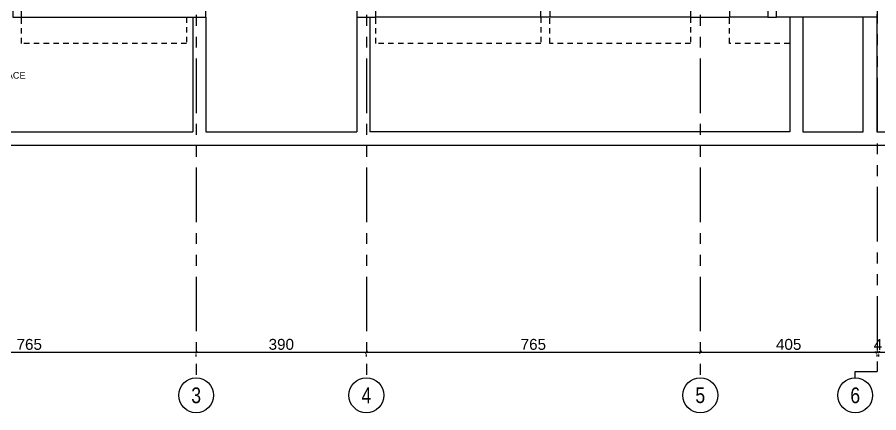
# Model space of a CAD drawing. Extents: x 186.8 to 246.9, y -2.6 to 70.8.
# Drawn here: x 203.02 to 222.76, y -2.63 to 6.43 of the extents above; entities that cross this region are included whole.
import ezdxf
from ezdxf.enums import TextEntityAlignment as Align

# ---------------------------------------------------------------- set-up
doc = ezdxf.new("R2010")
doc.units = 0
doc.header["$MEASUREMENT"] = 0
doc.header["$PDMODE"] = 35
doc.header["$PDSIZE"] = 0.3
doc.linetypes.add('AXIS_100$0$A-AXIS$0$PHANTOM', pattern=[2.5, 1.25, -0.25, 0.25, -0.25, 0.25, -0.25])
doc.linetypes.add('HIDDEN2', pattern=[0.1875, 0.125, -0.0625])
doc.layers.get('0').update_dxf_attribs({"linetype": 'CONTINUOUS'})
doc.layers.get('DEFPOINTS').update_dxf_attribs({"linetype": 'CONTINUOUS'})
for name, color, linetype in [('A-PROJECTION', 9, 'CONTINUOUS'), ('a-revetement', 1, 'CONTINUOUS'), ('a-text-red', 10, 'CONTINUOUS'), ('AXIS_100$0$A-axe-dim-100', 3, 'CONTINUOUS'), ('AXIS_100$0$A-axe-text', 3, 'CONTINUOUS'), ('AXIS_100$0$A-AXIS-100', 10, 'AXIS_100$0$A-AXIS$0$PHANTOM')]:
    doc.layers.add(name, color=color, linetype=linetype)
doc.styles.add('A100-STEXT', font='ARIAL.TTF', dxfattribs={"height": 0.25})
doc.styles.add('AXIS_100$0$A-AXIS$0$STRUCTURE$0$A100-STEXT', font='ARIAL.TTF', dxfattribs={"height": 0.25})
doc.styles.add('AXIS_100$0$STYLE1', font='ARIAL.TTF')
doc.dimstyles.new('AXIS_100$0$A50-DIM', dxfattribs={"dimtxt": 0.1, "dimasz": 0.05, "dimexe": 0.05, "dimexo": 0.1, "dimgap": 0.05, "dimtad": 1, "dimlfac": 100, "dimrnd": 0.5, "dimdsep": 46, "dimtxsty": 'AXIS_100$0$STYLE1', "dimblk": 'AXIS_100$0$_OBLIQUE', "dimcen": 0.05, "dimdle": 0.05, "dimclrd": 35, "dimclre": 35, "dimclrt": 256, "dimadec": 0, "dimazin": 0, "dimtfac": 1.4, "dimtix": 1, "dimtmove": 2, "dimatfit": 3, "dimldrblk": 'AXIS_100$0$_Open90', "dimfxl": 0, "dimtolj": 1, "dimarcsym": 0})

# ---------------------------------------------------------------- blocks, each defined once
blk = doc.blocks.new('AXIS_100$0$_OBLIQUE')
at = {"color": 0, "linetype": 'ByBlock'}
blk.add_line((-0.5, -0.5), (0.5, 0.5), dxfattribs=at)
blk = doc.blocks.new('*D171')
at = {"layer": 'AXIS_100$0$A-axe-dim-100', "color": 35, "linetype": 'Continuous', "lineweight": -2}
for p, q in [((207.116, -1.146), (207.116, -1.196)), ((199.416, -1.246), (207.166, -1.246)), ((199.466, -1.346), (199.466, -1.296))]:
    blk.add_line(p, q, dxfattribs=at)
at = {"layer": 'DEFPOINTS', "color": 0, "linetype": 'Continuous'}
for p in [(199.466, -1.246), (207.116, -1.246), (207.116, -1.246)]:
    blk.add_point(p, dxfattribs=at)
at = {"layer": 'AXIS_100$0$A-axe-dim-100', "color": 35, "linetype": 'Continuous', "lineweight": -2, "xscale": 0.05, "yscale": 0.05, "zscale": 0.05, "rotation": 180}
blk.add_blockref('AXIS_100$0$_OBLIQUE', (199.466, -1.246), dxfattribs=at)
at = {"layer": 'AXIS_100$0$A-axe-dim-100', "color": 35, "linetype": 'Continuous', "lineweight": -2, "xscale": 0.05, "yscale": 0.05, "zscale": 0.05}
blk.add_blockref('AXIS_100$0$_OBLIQUE', (207.116, -1.246), dxfattribs=at)
at = {"layer": 'AXIS_100$0$A-axe-dim-100', "linetype": 'Continuous', "insert": (203.291, -1.069), "char_height": 0.25, "attachment_point": 5, "style": 'AXIS_100$0$STYLE1'}
blk.add_mtext('\\A1;765', dxfattribs=at)
blk = doc.blocks.new('AXIS_100$0$_Open90')
at = {"color": 0, "linetype": 'ByBlock', "lineweight": -2}
for p, q in [((0, 0), (-1, 0)), ((-0.5, 0.5), (0, 0)), ((0, 0), (-0.5, -0.5))]:
    blk.add_line(p, q, dxfattribs=at)
blk = doc.blocks.new('*D172')
at = {"layer": 'AXIS_100$0$A-axe-dim-100', "color": 35, "linetype": 'Continuous', "lineweight": -2}
for p, q in [((211.016, -1.146), (211.016, -1.196)), ((207.066, -1.246), (211.066, -1.246)), ((207.116, -1.346), (207.116, -1.296))]:
    blk.add_line(p, q, dxfattribs=at)
at = {"layer": 'DEFPOINTS', "color": 0, "linetype": 'Continuous'}
for p in [(207.116, -1.246), (211.016, -1.246), (211.016, -1.246)]:
    blk.add_point(p, dxfattribs=at)
at = {"layer": 'AXIS_100$0$A-axe-dim-100', "color": 35, "linetype": 'Continuous', "lineweight": -2, "xscale": 0.05, "yscale": 0.05, "zscale": 0.05, "rotation": 180}
blk.add_blockref('AXIS_100$0$_OBLIQUE', (207.116, -1.246), dxfattribs=at)
at = {"layer": 'AXIS_100$0$A-axe-dim-100', "color": 35, "linetype": 'Continuous', "lineweight": -2, "xscale": 0.05, "yscale": 0.05, "zscale": 0.05}
blk.add_blockref('AXIS_100$0$_OBLIQUE', (211.016, -1.246), dxfattribs=at)
at = {"layer": 'AXIS_100$0$A-axe-dim-100', "linetype": 'Continuous', "insert": (209.066, -1.068), "char_height": 0.25, "attachment_point": 5, "style": 'AXIS_100$0$STYLE1'}
blk.add_mtext('\\A1;390', dxfattribs=at)
blk = doc.blocks.new('*D173')
at = {"layer": 'AXIS_100$0$A-axe-dim-100', "color": 35, "linetype": 'Continuous', "lineweight": -2}
for p, q in [((218.666, -1.146), (218.666, -1.196)), ((210.966, -1.246), (218.716, -1.246)), ((211.016, -1.346), (211.016, -1.296))]:
    blk.add_line(p, q, dxfattribs=at)
at = {"layer": 'DEFPOINTS', "color": 0, "linetype": 'Continuous'}
for p in [(211.016, -1.246), (218.666, -1.246), (218.666, -1.246)]:
    blk.add_point(p, dxfattribs=at)
at = {"layer": 'AXIS_100$0$A-axe-dim-100', "color": 35, "linetype": 'Continuous', "lineweight": -2, "xscale": 0.05, "yscale": 0.05, "zscale": 0.05, "rotation": 180}
blk.add_blockref('AXIS_100$0$_OBLIQUE', (211.016, -1.246), dxfattribs=at)
at = {"layer": 'AXIS_100$0$A-axe-dim-100', "color": 35, "linetype": 'Continuous', "lineweight": -2, "xscale": 0.05, "yscale": 0.05, "zscale": 0.05}
blk.add_blockref('AXIS_100$0$_OBLIQUE', (218.666, -1.246), dxfattribs=at)
at = {"layer": 'AXIS_100$0$A-axe-dim-100', "linetype": 'Continuous', "insert": (214.841, -1.069), "char_height": 0.25, "attachment_point": 5, "style": 'AXIS_100$0$STYLE1'}
blk.add_mtext('\\A1;765', dxfattribs=at)
blk = doc.blocks.new('*D174')
at = {"layer": 'AXIS_100$0$A-axe-dim-100', "color": 35, "linetype": 'Continuous', "lineweight": -2}
for p, q in [((218.666, -1.146), (218.666, -1.196)), ((222.716, -1.146), (222.716, -1.196)), ((218.616, -1.246), (222.766, -1.246))]:
    blk.add_line(p, q, dxfattribs=at)
at = {"layer": 'DEFPOINTS', "color": 0, "linetype": 'Continuous'}
for p in [(218.666, -1.246), (222.716, -1.246), (222.716, -1.246)]:
    blk.add_point(p, dxfattribs=at)
at = {"layer": 'AXIS_100$0$A-axe-dim-100', "color": 35, "linetype": 'Continuous', "lineweight": -2, "xscale": 0.05, "yscale": 0.05, "zscale": 0.05, "rotation": 180}
blk.add_blockref('AXIS_100$0$_OBLIQUE', (218.666, -1.246), dxfattribs=at)
at = {"layer": 'AXIS_100$0$A-axe-dim-100', "color": 35, "linetype": 'Continuous', "lineweight": -2, "xscale": 0.05, "yscale": 0.05, "zscale": 0.05}
blk.add_blockref('AXIS_100$0$_OBLIQUE', (222.716, -1.246), dxfattribs=at)
at = {"layer": 'AXIS_100$0$A-axe-dim-100', "linetype": 'Continuous', "insert": (220.691, -1.069), "char_height": 0.25, "attachment_point": 5, "style": 'AXIS_100$0$STYLE1'}
blk.add_mtext('\\A1;405', dxfattribs=at)
blk = doc.blocks.new('*D175')
at = {"layer": 'AXIS_100$0$A-axe-dim-100', "color": 35, "linetype": 'Continuous', "lineweight": -2}
for p, q in [((222.716, -1.246), (222.666, -1.246)), ((222.716, -1.246), (222.756, -1.246)), ((222.716, -1.346), (222.716, -1.296)), ((222.756, -1.246), (222.806, -1.246)), ((222.756, -1.346), (222.756, -1.296))]:
    blk.add_line(p, q, dxfattribs=at)
at = {"layer": 'DEFPOINTS', "color": 0, "linetype": 'Continuous'}
for p in [(222.716, -1.246), (222.756, -1.246), (222.756, -1.246)]:
    blk.add_point(p, dxfattribs=at)
at = {"layer": 'AXIS_100$0$A-axe-dim-100', "color": 35, "linetype": 'Continuous', "lineweight": -2, "xscale": 0.05, "yscale": 0.05, "zscale": 0.05}
blk.add_blockref('AXIS_100$0$_OBLIQUE', (222.716, -1.246), dxfattribs=at)
at = {"layer": 'AXIS_100$0$A-axe-dim-100', "color": 35, "linetype": 'Continuous', "lineweight": -2, "xscale": 0.05, "yscale": 0.05, "zscale": 0.05, "rotation": 180}
blk.add_blockref('AXIS_100$0$_OBLIQUE', (222.756, -1.246), dxfattribs=at)
at = {"layer": 'AXIS_100$0$A-axe-dim-100', "linetype": 'Continuous', "insert": (222.736, -1.071), "char_height": 0.25, "attachment_point": 5, "style": 'AXIS_100$0$STYLE1'}
blk.add_mtext('\\A1;4', dxfattribs=at)
blk = doc.blocks.new('*D176')
at = {"layer": 'AXIS_100$0$A-axe-dim-100', "color": 35, "linetype": 'Continuous', "lineweight": -2}
for p, q in [((225.006, -1.146), (225.006, -1.196)), ((222.706, -1.246), (225.056, -1.246)), ((222.756, -1.346), (222.756, -1.296))]:
    blk.add_line(p, q, dxfattribs=at)
at = {"layer": 'DEFPOINTS', "color": 0, "linetype": 'Continuous'}
for p in [(222.756, -1.246), (225.006, -1.246), (225.006, -1.246)]:
    blk.add_point(p, dxfattribs=at)
at = {"layer": 'AXIS_100$0$A-axe-dim-100', "color": 35, "linetype": 'Continuous', "lineweight": -2, "xscale": 0.05, "yscale": 0.05, "zscale": 0.05, "rotation": 180}
blk.add_blockref('AXIS_100$0$_OBLIQUE', (222.756, -1.246), dxfattribs=at)
at = {"layer": 'AXIS_100$0$A-axe-dim-100', "color": 35, "linetype": 'Continuous', "lineweight": -2, "xscale": 0.05, "yscale": 0.05, "zscale": 0.05}
blk.add_blockref('AXIS_100$0$_OBLIQUE', (225.006, -1.246), dxfattribs=at)
at = {"layer": 'AXIS_100$0$A-axe-dim-100', "linetype": 'Continuous', "insert": (223.881, -1.069), "char_height": 0.25, "attachment_point": 5, "style": 'AXIS_100$0$STYLE1'}
blk.add_mtext('\\A1;225', dxfattribs=at)

msp = doc.modelspace()

# ---------------------------------------------------------------- linework, layer by layer
at = {"layer": 'A-PROJECTION'}
for p, q in [((203.11554, 6.43), (206.89554, 6.43)), ((207.03554, 6.43), (207.03554, 3.8)), ((207.33554, 6.43), (207.33554, 3.8)), ((210.79554, 6.43), (210.79554, 3.8)), ((211.09554, 6.43), (211.09554, 3.8)), ((215.01554, 6.43), (211.23554, 6.43)), ((218.44554, 6.43), (215.21554, 6.43)), ((220.21554, 6.43), (219.33554, 6.43)), ((220.71554, 6.43), (220.41554, 6.43)), ((195.69554, 3.8), (207.03554, 3.8)), ((207.33554, 3.8), (210.79554, 3.8)), ((222.71554, 3.8), (238.04554, 3.8)), ((195.39554, 3.5), (238.34554, 3.5))]:
    msp.add_line(p, q, dxfattribs=at)
at = {"layer": 'A-PROJECTION', "linetype": 'HIDDEN2'}
for points in [[(206.89554, 6.43), (206.89554, 5.83), (203.11554, 5.83), (203.11554, 6.43)], [(215.01554, 6.43), (215.01554, 5.83), (211.23554, 5.83), (211.23554, 6.43)], [(218.44554, 6.43), (218.44554, 5.83), (215.21554, 5.83), (215.21554, 6.43)], [(220.71554, 6.43), (220.71554, 5.83), (219.33554, 5.83), (219.33554, 6.43)]]:
    msp.add_lwpolyline(points, dxfattribs=at)
at = {"layer": 'A-PROJECTION'}
for points in [[(220.71554, 6.43), (220.71554, 3.8), (211.09554, 3.8)], [(221.01554, 6.43), (221.01554, 3.8), (222.39554, 3.8), (222.39554, 6.43)], [(222.71554, 3.8), (222.71554, 6.5)]]:
    msp.add_lwpolyline(points, dxfattribs=at)
at = {"layer": 'a-revetement'}
for p, q in [((207.33554, 6.43), (207.33554, 7)), ((210.79554, 7), (210.79554, 6.43)), ((211.23554, 6.43), (211.23554, 6.8)), ((218.44554, 6.8), (218.44554, 6.43)), ((219.33554, 6.8), (219.33554, 6.43)), ((206.89554, 6.43), (207.33554, 6.43)), ((210.79554, 6.43), (211.23554, 6.43)), ((218.44554, 6.43), (219.33554, 6.43)), ((222.71554, 6.43), (220.71554, 6.43)), ((222.71554, 6.5), (222.71554, 6.43))]:
    msp.add_line(p, q, dxfattribs=at)
for points in [[(203.11554, 6.8), (202.91554, 6.8), (202.91554, 6.43), (203.11554, 6.43)], [(215.01554, 6.8), (215.21554, 6.8), (215.21554, 6.43), (215.01554, 6.43)], [(220.41554, 6.8), (220.21554, 6.8), (220.21554, 6.43), (220.41554, 6.43)]]:
    msp.add_lwpolyline(points, close=True, dxfattribs=at)
at = {"layer": 'AXIS_100$0$A-AXIS-100'}
for p, q in [((207.11554, 32.98435), (207.11554, -1.8346)), ((211.01554, 32.98435), (211.01554, -1.8346)), ((218.66554, 32.98435), (218.66554, -1.8346)), ((222.71554, 25.04), (222.71554, -1.68758)), ((193.38718, 3.5), (240.59652, 3.5)), ((222.21554, -1.68758), (222.71554, -1.68758)), ((222.21554, -1.8346), (222.21554, -1.68758))]:
    msp.add_line(p, q, dxfattribs=at)
at = {"layer": 'AXIS_100$0$A-AXIS-100', "linetype": 'Continuous'}
for centre in [(207.11554, -2.2346), (211.01554, -2.2346), (218.66554, -2.2346), (222.21554, -2.2346)]:
    msp.add_circle(centre, 0.4, dxfattribs=at)

# ---------------------------------------------------------------- texts
at = {"layer": 'a-text-red', "insert": (202.09473, 5.17312), "char_height": 0.15, "width": 7.586, "attachment_point": 2, "style": 'A100-STEXT'}
msp.add_mtext('VOID OVER TERRACE', dxfattribs=at)
at = {"layer": 'AXIS_100$0$A-axe-text', "style": 'AXIS_100$0$A-AXIS$0$STRUCTURE$0$A100-STEXT', "width": 0.8}
for s, p in [('3', (207.11554, -2.2346)), ('4', (211.01554, -2.2346)), ('5', (218.66554, -2.2346)), ('6', (222.21554, -2.2346))]:
    msp.add_text(s, height=0.36, dxfattribs=at).set_placement(p, align=Align.MIDDLE)

# ---------------------------------------------------------------- dimensions: what is measured, and where the dimension line sits
at = {"layer": 'AXIS_100$0$A-axe-dim-100', "linetype": 'Continuous'}
for p1, p2, picture, middle in [((199.46554, -1.24616), (207.11554, -1.24616), '*D171', (203.29054, -1.06852)), ((207.11554, -1.24616), (211.01554, -1.24616), '*D172', (209.06554, -1.06843)), ((211.01554, -1.24616), (218.66554, -1.24616), '*D173', (214.84054, -1.06852)), ((218.66554, -1.24616), (222.71554, -1.24616), '*D174', (220.69054, -1.06852)), ((222.71554, -1.24616), (222.75554, -1.24616), '*D175', (222.73554, -1.07116)), ((222.75554, -1.24616), (225.00554, -1.24616), '*D176', (223.88054, -1.06852))]:
    dim = msp.add_aligned_dim(p1=p1, p2=p2, distance=0, dimstyle='AXIS_100$0$A50-DIM', override={"dimtxt": 0.25}, dxfattribs=at)
    dim.commit()
    dim.dimension.update_dxf_attribs({"geometry": picture, "text_midpoint": middle})

doc.saveas('drawing.dxf')
